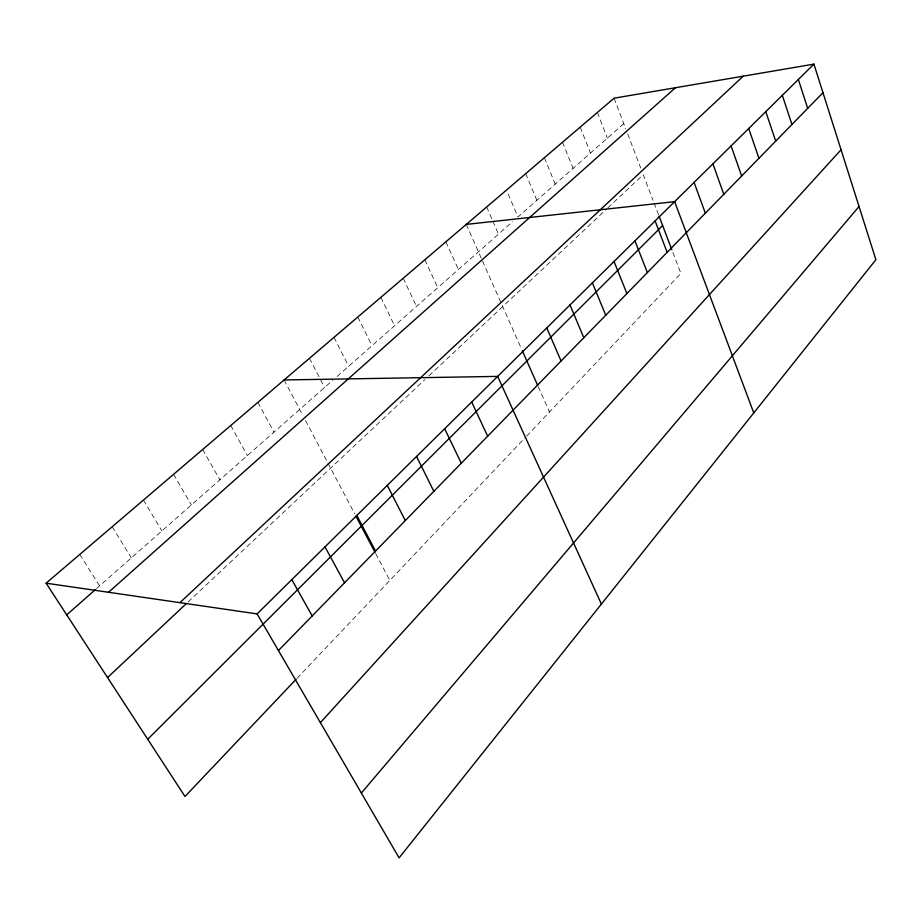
<?xml version="1.0" encoding="UTF-8"?>
<svg xmlns="http://www.w3.org/2000/svg" width="922" height="922" viewBox="0 0 922 922"><rect width="100%" height="100%" fill="white"/><g stroke="black" fill="none" stroke-linecap="round" stroke-linejoin="round"><path stroke-width="0.69" stroke-dasharray="4.61 3.46" d="M297.08 678.258L525.632 437.178M526.6 436.152L680.885 273.419L672.334 250.991M188.088 601.951L424.892 379.634M428.914 375.853L606.757 208.902M607.805 207.923L643.233 174.661L653.007 200.305M96.441 588.651L332.923 380.141M337.106 376.441L512.828 221.511M623.791 123.663L517.945 216.993L507.573 192.64M79.765 554.445L99.622 585.839M112.184 526.762L131.339 557.879M143.44 500.07L161.903 530.934M173.578 474.346L191.396 504.922M202.656 449.51L219.874 479.82M230.742 425.526L247.373 455.572M257.872 402.361L273.961 432.13M284.103 379.956L302.923 415.638M305.528 420.57L327.287 461.83M327.955 463.086L354.659 513.727M375.68 553.58L389.833 580.411M309.481 358.289L324.544 387.528M334.041 337.314L348.631 366.288M357.828 317.007L371.958 345.715M380.867 297.333L394.57 325.777M403.202 278.26L416.49 306.45M424.858 259.774L437.766 287.699M445.879 241.818L458.395 269.501M466.278 224.403L481.941 259.716M482.517 261.041L521.725 349.45M538.264 386.733L549.477 412.019M486.678 206.989L492.302 219.92M492.867 221.222L498.479 234.153M525.713 173.659L536.858 200.328M544.395 157.708L555.228 184.123M562.547 142.195L573.081 168.38M580.203 127.121L590.449 153.064M597.375 112.461L607.344 138.173M614.087 98.193L625.75 128.803M627.709 133.944L640.698 168M654.021 202.967L658.585 214.918"/><path stroke-width="1.38" d="M361.366 793.035L859.039 206.505M320.395 722.641L841.06 149.756M296.112 679.272L184.988 796.481L46.1 583.188L614.087 98.193L813.919 64.125L875.9 259.704L399.099 857.875L257.111 613.902L46.1 583.188M278.432 650.529L822.977 92.696M147.727 739.248L662.63 225.544M257.111 613.902L813.919 64.125M107.551 677.555L186.002 603.91M179.894 602.665L743.236 76.169M108.542 592.281L675.457 87.728M66.718 614.859L95.381 589.584M466.278 224.403L674.639 201.641L753.77 412.918M284.103 379.956L497.661 376.395L601.386 604.094M291.801 579.65L312.212 615.931M325.005 546.873L344.551 582.796M355.973 516.228L375.024 552.336M356.802 515.467L375.554 551.033M387.298 485.364L405.288 520.573M416.56 456.471L433.847 491.322M444.669 428.718L461.277 463.213M471.684 402.05L487.669 436.187M522.301 350.729L537.699 385.442M546.769 327.898L561.072 360.986M570.003 304.963L583.799 337.706M592.408 282.835L605.731 315.243M614.04 261.479L626.902 293.553M634.935 240.861L647.371 272.589M655.116 220.923L667.148 252.328M659.092 216.255L671.827 249.666M694.093 182.441L705.353 213.189M712.902 163.874L723.793 194.3M731.1 145.895L741.657 176.01M748.722 128.504L758.944 158.296M765.79 111.654L775.702 141.135M782.329 95.312L791.94 124.493M798.36 79.476L807.695 108.358"/></g></svg>
